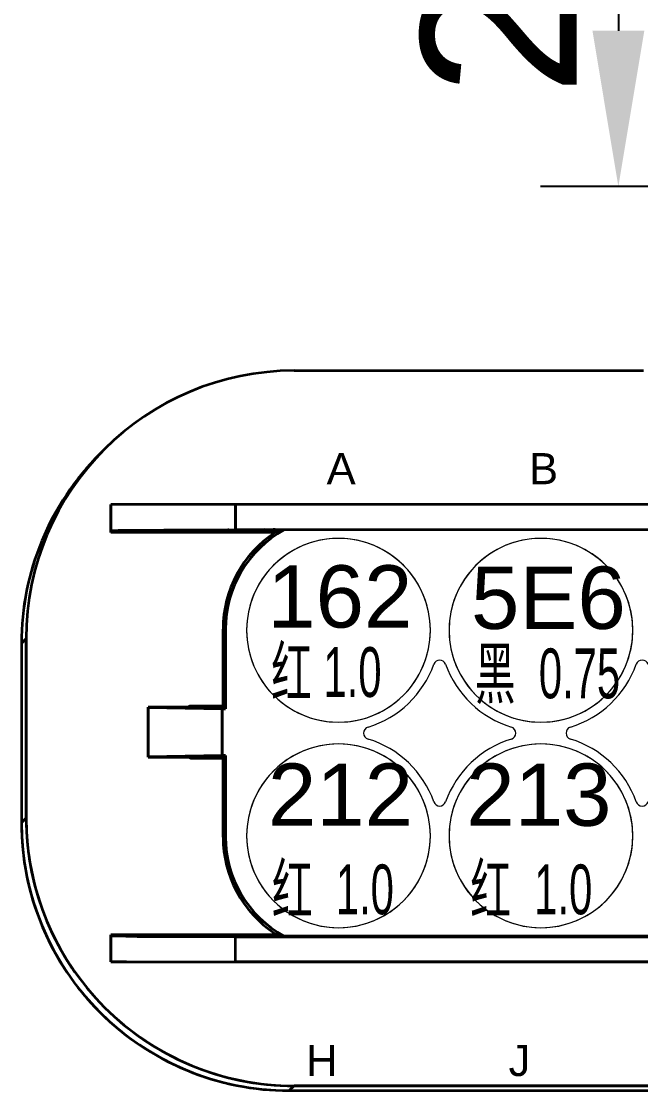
# Model space of a CAD drawing. Header units: millimetres. Extents: x 1762 to 3573, y 2019 to 2959.
# Drawn here: x 1989.65 to 1999.59, y 2452.1 to 2469.26 of the extents above; entities that cross this region are included whole.
import ezdxf

# ---------------------------------------------------------------- set-up
doc = ezdxf.new("R2010")
doc.units = ezdxf.units.MM
doc.layers.add('AM60', color=3, linetype='Continuous', lineweight=25)
doc.layers.add('线色线径', color=1, linetype='Continuous')
doc.styles.get("Standard").update_dxf_attribs({"font": 'arial.ttf'})
doc.dimstyles.new('ISO-25', dxfattribs={"dimtxt": 2.5, "dimasz": 2.5, "dimexe": 1.25, "dimexo": 0.625, "dimtad": 1, "dimtxsty": 'Standard', "dimcen": 2.5, "dimadec": 0, "dimazin": 0, "dimtfac": 1, "dimtmove": 0, "dimatfit": 3, "dimfxl": 1, "dimarcsym": 0})

# ---------------------------------------------------------------- blocks, each defined once
blk = doc.blocks.new('A$C36512172')
at = {"color": 3, "lineweight": 35, "ltscale": 0.280583}
blk.add_line((16.647, 25.602), (11.036, 25.602), dxfattribs=at)
blk.add_line((16.647, 25.602), (11.036, 25.602), dxfattribs=at)
at = {"color": 3, "lineweight": 35, "ltscale": 0.005431}
for p, q in [((7.995, 24.343), (7.918, 24.266)), ((6.735, 21.302), (6.658, 21.225)), ((6.658, 21.225), (6.735, 21.302))]:
    blk.add_line(p, q, dxfattribs=at)
at = {"color": 3, "lineweight": 35, "ltscale": 0.022566}
blk.add_line((8.096, 23.004), (8.096, 23.455), dxfattribs=at)
at = {"color": 3, "lineweight": 35, "ltscale": 0.1}
for p, q in [((10.096, 23.455), (8.096, 23.455)), ((10.096, 23.455), (8.096, 23.455)), ((8.096, 16.115), (10.096, 16.115)), ((8.096, 16.115), (10.096, 16.115))]:
    blk.add_line(p, q, dxfattribs=at)
at = {"color": 3, "lineweight": 35, "ltscale": 0.020873}
for p, q in [((8.096, 23.455), (8.096, 23.038)), ((8.096, 23.038), (8.096, 23.455)), ((8.096, 16.115), (8.096, 16.533)), ((8.096, 16.533), (8.096, 16.115))]:
    blk.add_line(p, q, dxfattribs=at)
at = {"color": 3, "lineweight": 35, "ltscale": 0.02}
for p, q in [((10.096, 23.455), (10.096, 23.055)), ((10.096, 23.055), (10.096, 23.455)), ((10.096, 16.115), (10.096, 16.515)), ((10.096, 16.115), (10.096, 16.515))]:
    blk.add_line(p, q, dxfattribs=at)
at = {"color": 3, "lineweight": 35, "ltscale": 0.486317}
for p, q in [((19.822, 23.455), (10.096, 23.455)), ((19.822, 23.455), (10.096, 23.455)), ((10.096, 23.055), (19.822, 23.055))]:
    blk.add_line(p, q, dxfattribs=at)
at = {"color": 3, "lineweight": 35, "ltscale": 0.001694}
blk.add_line((8.096, 23.004), (8.096, 23.038), dxfattribs=at)
at = {"color": 3, "lineweight": 35, "ltscale": 0.131675}
blk.add_line((10.729, 23.004), (8.096, 23.004), dxfattribs=at)
at = {"color": 3, "lineweight": 35, "ltscale": 0.003565}
blk.add_line((9.363, 23.004), (9.417, 23.051), dxfattribs=at)
blk.add_line((9.363, 23.004), (9.417, 23.051), dxfattribs=at)
at = {"color": 3, "lineweight": 35, "ltscale": 0.447775}
blk.add_line((19.833, 23.045), (10.877, 23.045), dxfattribs=at)
at = {"color": 3, "lineweight": 35, "ltscale": 0.000515366}
for p, q in [((10.936, 23.055), (10.936, 23.045)), ((10.936, 23.045), (10.936, 23.055))]:
    blk.add_line(p, q, dxfattribs=at)
at = {"color": 3, "lineweight": 35, "ltscale": 0.061949}
for p, q in [((9.895, 20.216), (9.895, 21.455)), ((9.895, 21.455), (9.895, 20.216))]:
    blk.add_line(p, q, dxfattribs=at)
at = {"color": 3, "lineweight": 35, "ltscale": 0.002051}
for p, q in [((9.895, 21.455), (9.936, 21.455)), ((9.936, 21.455), (9.895, 21.455)), ((9.936, 18.115), (9.895, 18.115)), ((9.895, 18.115), (9.936, 18.115))]:
    blk.add_line(p, q, dxfattribs=at)
at = {"color": 3, "lineweight": 35, "ltscale": 0.064}
for p, q in [((9.936, 21.455), (9.936, 20.175)), ((9.936, 20.175), (9.936, 21.455))]:
    blk.add_line(p, q, dxfattribs=at)
at = {"color": 3, "lineweight": 35, "ltscale": 0.144002}
for p, q in [((6.735, 18.422), (6.735, 21.302)), ((6.735, 21.302), (6.735, 18.422))]:
    blk.add_line(p, q, dxfattribs=at)
at = {"color": 3, "lineweight": 35, "ltscale": 0.144001}
blk.add_line((6.658, 21.225), (6.658, 18.345), dxfattribs=at)
blk.add_line((6.658, 21.225), (6.658, 18.345), dxfattribs=at)
at = {"color": 3, "lineweight": 35, "ltscale": 0.039988}
blk.add_line((8.695, 19.4), (8.695, 20.2), dxfattribs=at)
at = {"color": 3, "lineweight": 35, "ltscale": 0.031817}
for p, q in [((8.695, 20.2), (9.331, 20.2)), ((9.331, 20.2), (8.695, 20.2))]:
    blk.add_line(p, q, dxfattribs=at)
at = {"color": 3, "lineweight": 35, "ltscale": 0.000227356}
blk.add_line((8.695, 20.2), (8.695, 20.196), dxfattribs=at)
blk.add_line((8.695, 20.2), (8.695, 20.196), dxfattribs=at)
at = {"color": 3, "lineweight": 35, "ltscale": 0.059349}
for p, q in [((9.882, 20.175), (8.695, 20.196)), ((8.695, 20.196), (9.882, 20.175)), ((8.695, 19.405), (9.882, 19.425)), ((9.882, 19.425), (8.695, 19.405))]:
    blk.add_line(p, q, dxfattribs=at)
at = {"color": 3, "lineweight": 35, "ltscale": 0.039533}
blk.add_line((8.695, 20.196), (8.695, 19.405), dxfattribs=at)
blk.add_line((8.695, 20.196), (8.695, 19.405), dxfattribs=at)
at = {"color": 3, "lineweight": 35, "ltscale": 0.001792}
for p, q in [((9.363, 20.216), (9.331, 20.2)), ((9.331, 20.2), (9.363, 20.216))]:
    blk.add_line(p, q, dxfattribs=at)
at = {"color": 3, "lineweight": 35, "ltscale": 0.026569}
blk.add_line((9.895, 20.216), (9.363, 20.216), dxfattribs=at)
at = {"color": 3, "lineweight": 35, "ltscale": 0.0375}
for p, q in [((9.882, 19.425), (9.882, 20.175)), ((9.882, 20.175), (9.882, 19.425))]:
    blk.add_line(p, q, dxfattribs=at)
at = {"color": 3, "lineweight": 35, "ltscale": 0.002697}
for p, q in [((9.936, 20.175), (9.882, 20.175)), ((9.882, 20.175), (9.936, 20.175)), ((9.882, 19.425), (9.936, 19.425)), ((9.936, 19.425), (9.882, 19.425))]:
    blk.add_line(p, q, dxfattribs=at)
at = {"color": 3, "lineweight": 35, "ltscale": 0.002901}
for p, q in [((9.895, 20.216), (9.936, 20.175)), ((9.936, 20.175), (9.895, 20.216)), ((9.895, 19.384), (9.936, 19.425)), ((9.936, 19.425), (9.895, 19.384))]:
    blk.add_line(p, q, dxfattribs=at)
at = {"color": 3, "lineweight": 35, "ltscale": 0.000227547}
blk.add_line((8.695, 19.405), (8.695, 19.4), dxfattribs=at)
blk.add_line((8.695, 19.405), (8.695, 19.4), dxfattribs=at)
at = {"color": 3, "lineweight": 35, "ltscale": 0.032515}
for p, q in [((9.345, 19.4), (8.695, 19.4)), ((8.695, 19.4), (9.345, 19.4))]:
    blk.add_line(p, q, dxfattribs=at)
at = {"color": 3, "lineweight": 35, "ltscale": 0.001817}
for p, q in [((9.345, 19.4), (9.378, 19.384)), ((9.378, 19.384), (9.345, 19.4))]:
    blk.add_line(p, q, dxfattribs=at)
at = {"color": 3, "lineweight": 35, "ltscale": 0.0655}
for p, q in [((9.936, 19.425), (9.936, 18.115)), ((9.936, 18.115), (9.936, 19.425))]:
    blk.add_line(p, q, dxfattribs=at)
at = {"color": 3, "lineweight": 35, "ltscale": 0.025843}
for p, q in [((9.895, 19.384), (9.378, 19.384)), ((9.378, 19.384), (9.895, 19.384))]:
    blk.add_line(p, q, dxfattribs=at)
at = {"color": 3, "lineweight": 35, "ltscale": 0.063449}
for p, q in [((9.895, 18.115), (9.895, 19.384)), ((9.895, 19.384), (9.895, 18.115))]:
    blk.add_line(p, q, dxfattribs=at)
at = {"color": 3, "lineweight": 35, "ltscale": 0.00543}
for p, q in [((6.658, 18.345), (6.735, 18.422)), ((6.735, 18.422), (6.658, 18.345)), ((11.035, 14.122), (10.958, 14.045)), ((10.958, 14.045), (11.035, 14.122))]:
    blk.add_line(p, q, dxfattribs=at)
at = {"color": 3, "lineweight": 35, "ltscale": 0.0125}
for p, q in [((8.096, 16.545), (8.346, 16.547)), ((8.346, 16.115), (8.096, 16.115))]:
    blk.add_line(p, q, dxfattribs=at)
at = {"color": 3, "lineweight": 35, "ltscale": 0.021494}
blk.add_line((8.096, 16.115), (8.096, 16.545), dxfattribs=at)
at = {"color": 3, "lineweight": 35, "ltscale": 0.000621796}
for p, q in [((8.096, 16.533), (8.096, 16.545)), ((8.096, 16.545), (8.096, 16.533))]:
    blk.add_line(p, q, dxfattribs=at)
at = {"color": 3, "lineweight": 35, "ltscale": 0.122498}
blk.add_line((10.796, 16.547), (8.346, 16.547), dxfattribs=at)
blk.add_line((10.796, 16.547), (8.346, 16.547), dxfattribs=at)
at = {"color": 3, "lineweight": 35}
for p, q in [((10.096, 16.515), (32.901, 16.515)), ((10.096, 16.515), (32.901, 16.515)), ((10.877, 16.526), (32.12, 16.526)), ((32.12, 16.526), (10.877, 16.526)), ((32.901, 16.115), (10.096, 16.115)), ((10.096, 16.115), (32.901, 16.115)), ((31.962, 14.122), (11.035, 14.122)), ((11.035, 14.122), (31.962, 14.122)), ((10.958, 14.045), (32.039, 14.045)), ((10.958, 14.045), (32.039, 14.045))]:
    blk.add_line(p, q, dxfattribs=at)
at = {"color": 3, "lineweight": 35, "ltscale": 0.001069}
blk.add_line((10.727, 16.547), (10.726, 16.569), dxfattribs=at)
blk.add_line((10.727, 16.547), (10.726, 16.569), dxfattribs=at)
at = {"color": 3, "lineweight": 35, "ltscale": 0.003643}
blk.add_line((10.726, 16.569), (10.796, 16.547), dxfattribs=at)
blk.add_line((10.726, 16.569), (10.796, 16.547), dxfattribs=at)
at = {"color": 3, "lineweight": 35, "ltscale": 0.004203}
blk.add_line((10.877, 16.526), (10.796, 16.547), dxfattribs=at)
at = {"color": 3, "lineweight": 35, "ltscale": 0.122876}
blk.add_line((8.346, 16.115), (10.803, 16.115), dxfattribs=at)
at = {"color": 3, "lineweight": 35, "ltscale": 0.353415}
blk.add_line((17.802, 16.115), (10.734, 16.115), dxfattribs=at)
at = {"color": 3, "lineweight": 35, "ltscale": 0.003464}
for p, q in [((10.803, 16.115), (10.734, 16.115)), ((10.734, 16.115), (10.803, 16.115))]:
    blk.add_line(p, q, dxfattribs=at)
at = {"color": 3, "lineweight": 35}
for points in [[(8.096, 23.038), (8.097, 23.038), (8.109, 23.039), (8.212, 23.041), (8.945, 23.048), (10.096, 23.055)], [(10.096, 16.515), (8.295, 16.528), (8.101, 16.532), (8.096, 16.533), (8.096, 16.533)], [(8.096, 16.533), (8.097, 16.532), (8.102, 16.532), (8.146, 16.529), (8.515, 16.522), (10.096, 16.515)]]:
    blk.add_lwpolyline(points, dxfattribs=at)
for centre, radius, start, end in [((11.036, 21.302), 4.301, 90.0009, 179.9991), ((11.036, 21.302), 4.301, 90.001, 179.999), ((10.959, 21.225), 4.301, 135.0002, 179.999), ((10.959, 21.225), 4.3, 134.9995, 179.9994), ((11.749, 21.455), 1.854, 123.3512, 180), ((11.749, 21.455), 1.854, 123.3512, 180), ((10.936, 21.295), 1.998, 118.2876, 121.2203), ((10.936, 21.295), 1.998, 118.2876, 121.2202), ((11.749, 21.455), 1.813, 118.7357, 179.9999), ((11.749, 21.455), 1.813, 118.7357, 180), ((10.936, 21.295), 1.798, 101.8001, 108.1363), ((10.936, 21.295), 1.798, 101.8001, 108.1366), ((10.936, 21.295), 1.772, 96.6261, 105.3452), ((11.278, 21.315), 1.776, 103.0578, 108.0037), ((11.035, 18.422), 4.3, 180.0053, 269.9946), ((11.035, 18.422), 4.3, 179.999, 270.0009), ((10.959, 18.345), 4.3, 180.0053, 269.9946), ((10.958, 18.345), 4.3, 179.999, 270.0009), ((11.749, 18.115), 1.854, 180, 236.5302), ((11.749, 18.115), 1.854, 180, 236.5302), ((11.749, 18.115), 1.813, 180.0001, 241.2645), ((11.749, 18.115), 1.813, 180, 241.2646), ((8.274, 8.274), 8.274, 89.5002, 91.2315)]:
    blk.add_arc(centre, radius, start, end, dxfattribs=at)
at = {"color": 3, "lineweight": 5}
for centre, radius, start, end in [((11.749, 21.435), 1.475, 0, 180), ((11.749, 21.435), 1.475, 359.999, 180.001), ((14.999, 21.435), 1.475, 0, 180), ((14.999, 21.435), 1.475, 359.999, 180.001), ((11.749, 21.435), 1.475, 180, 0), ((11.749, 21.435), 1.475, 179.999, 0.001), ((14.999, 21.435), 1.475, 180, 0), ((14.999, 21.435), 1.475, 179.999, 0.001), ((13.374, 20.856), 0.1, 19.6049, 160.3951), ((13.374, 20.856), 0.1, 19.6195, 160.3814), ((16.624, 20.856), 0.1, 19.6049, 160.3951), ((16.624, 20.856), 0.1, 19.6195, 160.3814), ((11.749, 21.435), 1.625, 286.9574, 340.3951), ((11.749, 21.435), 1.625, 286.9583, 340.3943), ((14.999, 21.435), 1.625, 199.6049, 253.0426), ((14.999, 21.435), 1.625, 199.6057, 253.0418), ((14.999, 21.435), 1.625, 286.9574, 340.3951), ((14.999, 21.435), 1.625, 286.9583, 340.3943), ((12.252, 19.785), 0.1, 106.9574, 253.0426), ((12.252, 19.785), 0.1, 106.976, 253.0248), ((14.495, 19.785), 0.1, 286.9574, 73.0426), ((14.495, 19.785), 0.1, 286.976, 73.0248), ((15.502, 19.785), 0.1, 106.9574, 253.0426), ((15.502, 19.785), 0.1, 106.976, 253.0248), ((11.749, 18.135), 1.475, 0, 180), ((11.749, 18.135), 1.475, 359.999, 180.001), ((11.749, 18.135), 1.625, 19.6049, 73.0426), ((11.749, 18.135), 1.625, 19.6057, 73.0418), ((14.999, 18.135), 1.625, 106.9574, 160.3951), ((14.999, 18.135), 1.625, 106.9583, 160.3943), ((14.999, 18.135), 1.475, 0, 180), ((14.999, 18.135), 1.475, 359.999, 180.001), ((14.999, 18.135), 1.625, 19.6049, 73.0426), ((14.999, 18.135), 1.625, 19.6057, 73.0418), ((13.374, 18.714), 0.1, 199.6049, 340.3951), ((13.374, 18.714), 0.1, 199.6195, 340.3814), ((16.624, 18.714), 0.1, 199.6049, 340.3951), ((16.624, 18.714), 0.1, 199.6195, 340.3814), ((11.749, 18.135), 1.475, 180, 0), ((11.749, 18.135), 1.475, 179.999, 0.001), ((14.999, 18.135), 1.475, 180, 0), ((14.999, 18.135), 1.475, 179.999, 0.001)]:
    blk.add_arc(centre, radius, start, end, dxfattribs=at)
at = {"layer": 'AM60', "color": 1, "lineweight": 5}
for s, p in [('A', (11.559, 23.779)), ('B', (14.809, 23.779)), ('H', (11.23, 14.279)), ('J', (14.48, 14.279))]:
    blk.add_text(s, height=0.5, dxfattribs=at).set_placement(p)
blk = doc.blocks.new('*D178')
at = {"color": 0, "lineweight": -2, "transparency": 16777216}
for p, q in [((2003.863, 2475.356), (1997.982, 2475.356)), ((1999.232, 2472.856), (1999.232, 2469.109)), ((2003.863, 2466.609), (1997.982, 2466.609))]:
    blk.add_line(p, q, dxfattribs=at)
at = {"color": 0, "transparency": 16777216}
for points in [[(1998.816, 2472.856), (1999.649, 2472.856), (1999.232, 2475.356)], [(1998.816, 2469.109), (1999.649, 2469.109), (1999.232, 2466.609)]]:
    blk.add_solid(points, dxfattribs=at)
at = {"layer": 'Defpoints', "color": 0, "transparency": 16777216}
for p in [(2004.488, 2475.356), (1999.232, 2466.609), (2004.488, 2466.609)]:
    blk.add_point(p, dxfattribs=at)
at = {"color": 3, "transparency": 16777216, "insert": (1997.331, 2470.982), "char_height": 2.5, "attachment_point": 5, "rotation": 90}
blk.add_mtext('200', dxfattribs=at)

msp = doc.modelspace()

# ---------------------------------------------------------------- block references
at = {"layer": 'AM60'}
msp.add_blockref('A$C36512172', (1982.99, 2438.05), dxfattribs=at)

# ---------------------------------------------------------------- texts
at = {"layer": 'AM60', "lineweight": 5}
for s, p in [('162', (1993.595, 2459.528)), ('5E6', (1996.866, 2459.507)), ('212', (1993.606, 2456.346)), ('213', (1996.791, 2456.346))]:
    msp.add_text(s, height=1, dxfattribs=at).set_placement(p)
at = {"layer": '线色线径', "lineweight": 5, "width": 0.6}
for s, p in [('红 1.0', (1993.657, 2458.414)), ('黑  0.75', (1996.928, 2458.393)), ('红  1.0', (1993.669, 2454.926)), ('红  1.0', (1996.854, 2454.926))]:
    msp.add_text(s, height=0.8, dxfattribs=at).set_placement(p)

# ---------------------------------------------------------------- dimensions: what is measured, and where the dimension line sits
at = {"color": 1}
dim = msp.add_linear_dim(base=(1999.232, 2466.609), p1=(2004.488, 2475.356), p2=(2004.488, 2466.609), angle=90, text='200', dimstyle='ISO-25', override={"dimclrt": 3}, dxfattribs=at)
dim.commit()
dim.dimension.update_dxf_attribs({"geometry": '*D178', "text_midpoint": (1999.232, 2470.982), "dimtype": 160})

doc.saveas('drawing.dxf')
